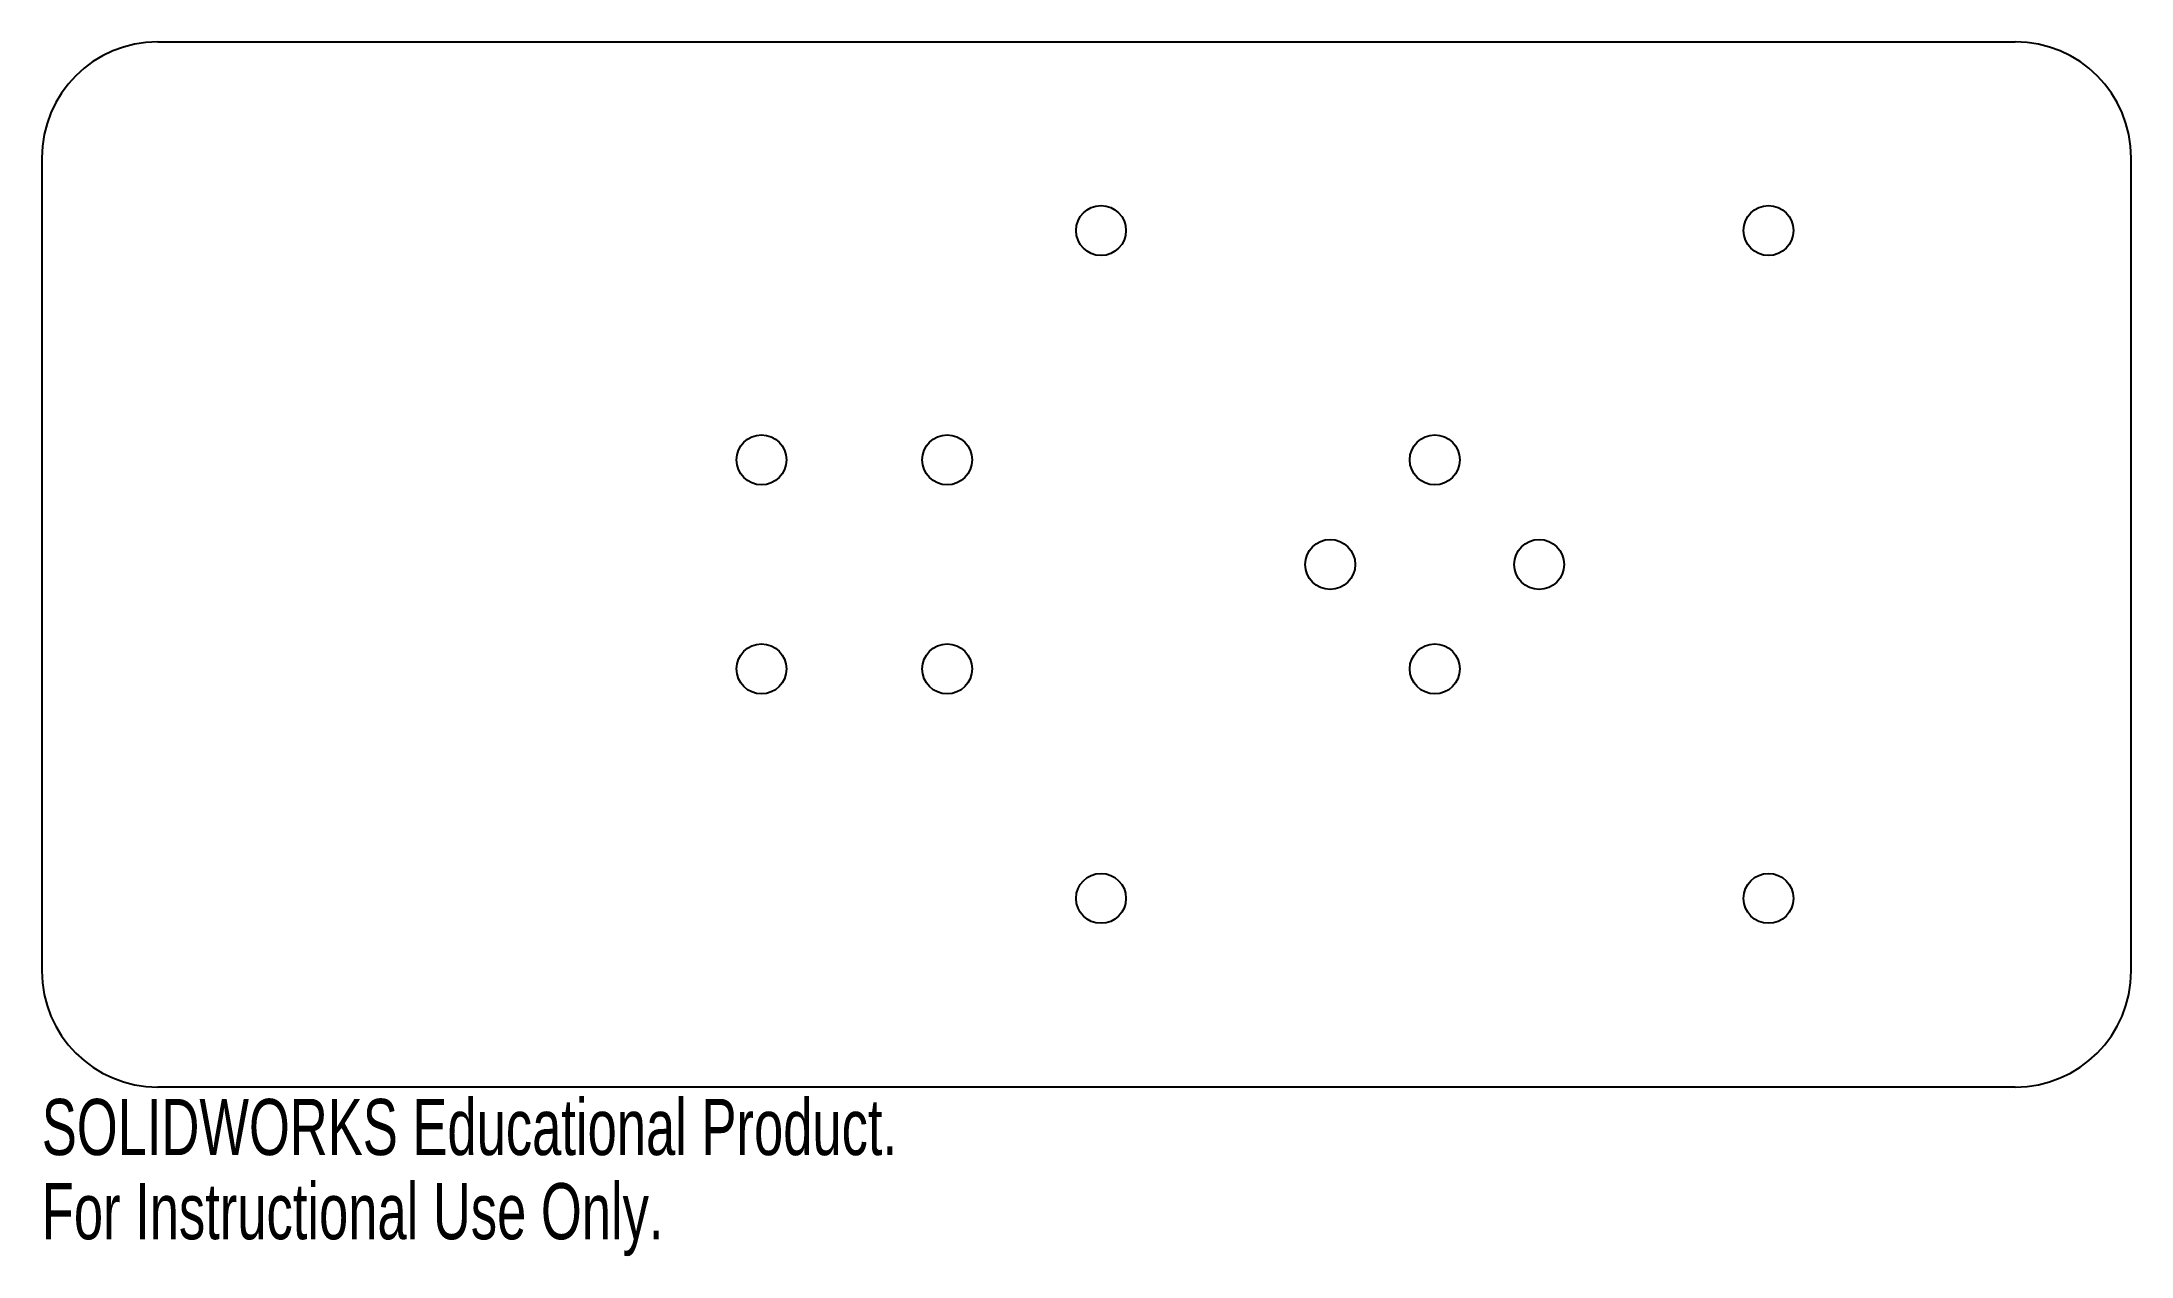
# Model space of a CAD drawing. Header units: millimetres. Extents: x 0 to 180, y -120 to -15.
import ezdxf

# ---------------------------------------------------------------- set-up
doc = ezdxf.new("R2010")
doc.units = ezdxf.units.MM
doc.styles.add('SLDTEXTSTYLE0', font='TXT', dxfattribs={"width": 0.7})

msp = doc.modelspace()

# ---------------------------------------------------------------- linework, layer by layer
at = {"color": 7, "linetype": 'Continuous', "lineweight": 25}
for p, q in [((10, -15), (170, -15)), ((0, -25), (0, -95)), ((180, -95), (180, -25)), ((170, -105), (10, -105))]:
    msp.add_line(p, q, dxfattribs=at)
for centre in [(91.25, -31.25), (148.75, -31.25), (62, -51), (78, -51), (120, -51), (111, -60), (129, -60), (62, -69), (78, -69), (120, -69), (91.25, -88.75), (148.75, -88.75)]:
    msp.add_circle(centre, 2.15, dxfattribs=at)
for centre, start, end in [((10, -25), 90, 180), ((170, -25), 0, 90), ((10, -95), 180, 270), ((170, -95), 270, 0)]:
    msp.add_arc(centre, 10, start, end, dxfattribs=at)

# ---------------------------------------------------------------- texts
at = {"color": 7, "linetype": 'Continuous', "char_height": 4.8336, "attachment_point": 1, "style": 'SLDTEXTSTYLE0'}
for s, insert in [('SOLIDWORKS Educational Product.', (0, -106.02)), ('For Instructional Use Only.', (0, -113.27))]:
    msp.add_mtext(s, dxfattribs=dict(at, insert=insert))

doc.saveas('drawing.dxf')
